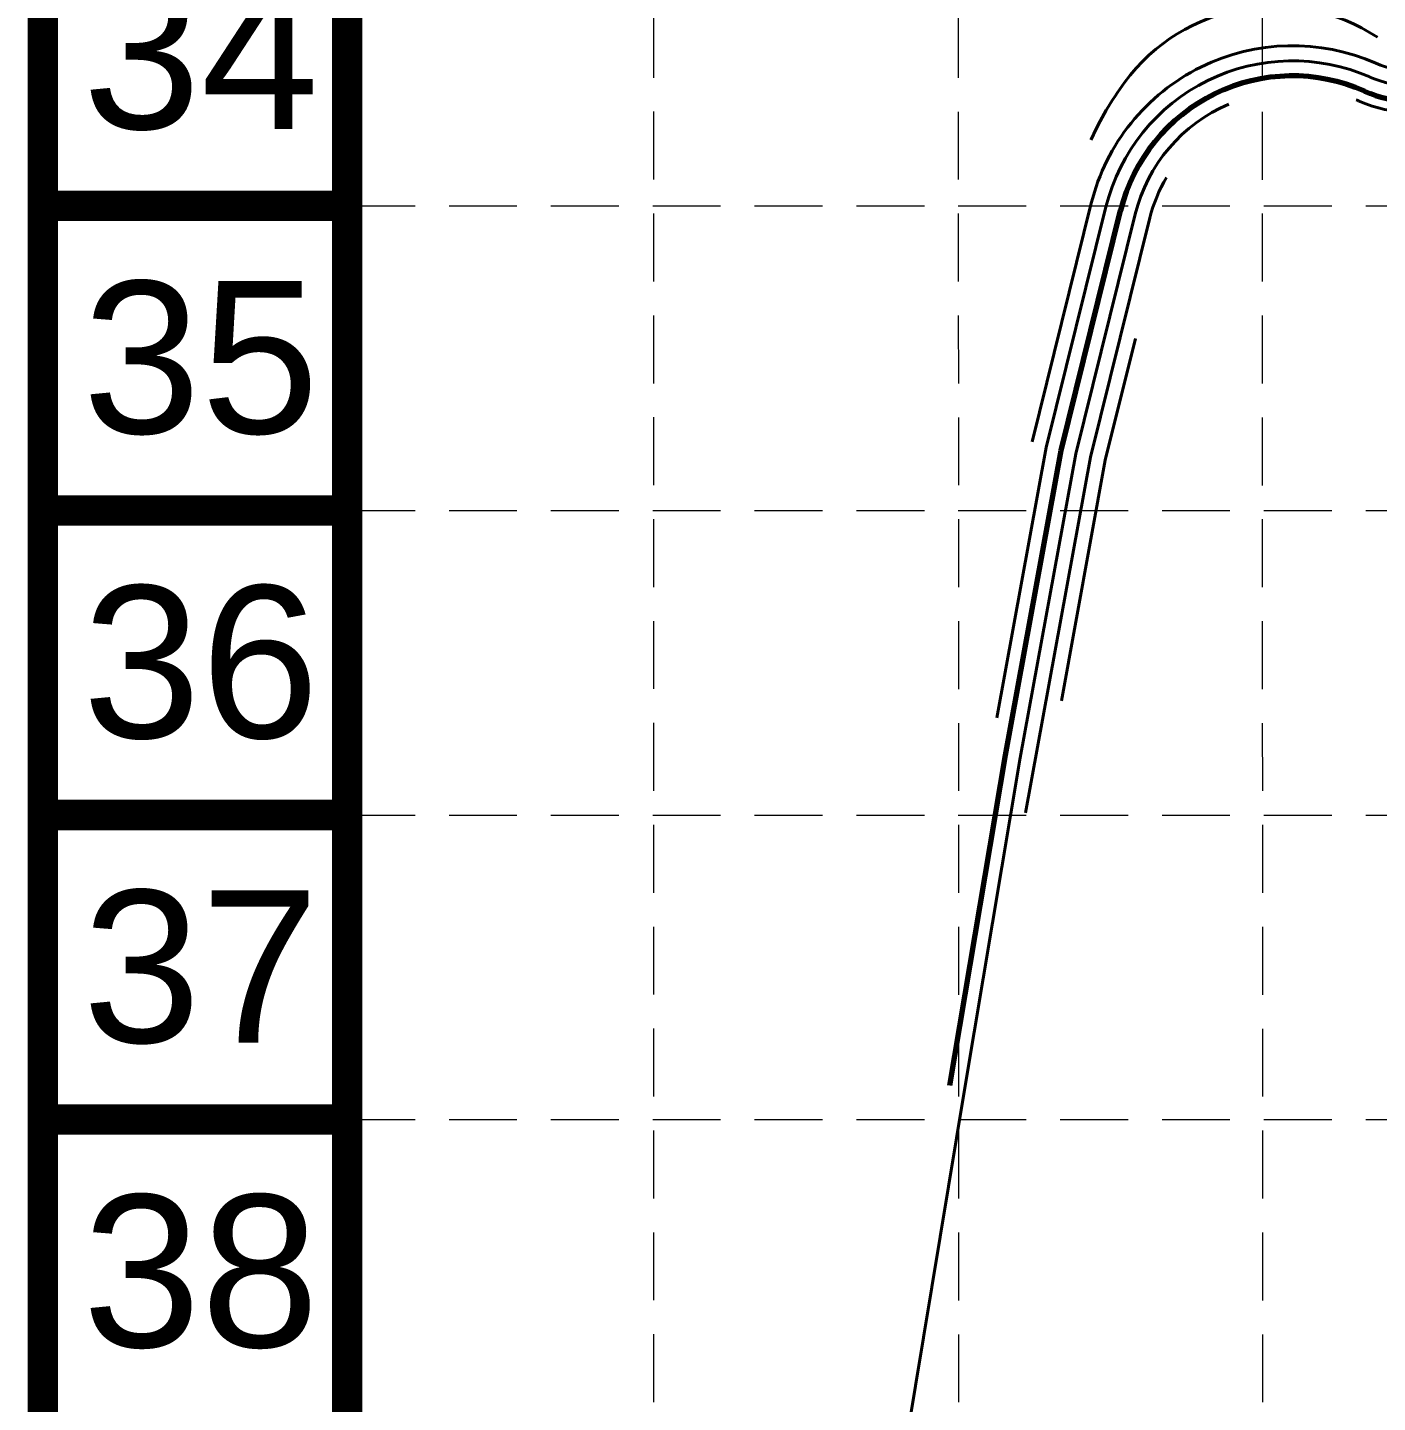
# Model space of a CAD drawing. Header units: feet. Extents: x 10084 to 13321, y 3329 to 8503.
# Drawn here: x 10084.5 to 10442.4, y 5356.9 to 5721.3 of the extents above; entities that cross this region are included whole.
import ezdxf
from ezdxf.enums import TextEntityAlignment as Align

# ---------------------------------------------------------------- set-up
doc = ezdxf.new("R2010")
doc.units = ezdxf.units.FT
doc.header["$LTSCALE"] = 40
doc.header["$MEASUREMENT"] = 0
doc.linetypes.add('DASHED', pattern=[0.75, 0.5, -0.25])
doc.linetypes.add('HIDDEN', pattern=[0.375, 0.25, -0.125])
for name, color, linetype in [('BASE', 7, 'Continuous'), ('GRID', 254, 'DASHED'), ('Level 1', 7, 'Continuous')]:
    doc.layers.add(name, color=color, linetype=linetype)
doc.styles.get("Standard").update_dxf_attribs({"font": 'ARIAL.TTF'})

msp = doc.modelspace()

# ---------------------------------------------------------------- linework, layer by layer
at = {"layer": 'BASE', "const_width": 8.07}
for points in [[(13316.92, 3333.45), (13316.92, 8498.87), (10088.53, 8498.87), (10088.53, 3333.45)], [(13236.21, 3414.16), (13236.21, 8418.16), (10169.24, 8418.16), (10169.24, 3414.16)]]:
    msp.add_lwpolyline(points, close=True, dxfattribs=at)
for points in [[(10169.24, 5674.03), (10088.53, 5674.03)], [(10169.24, 5593.32), (10088.53, 5593.32)], [(10169.24, 5512.61), (10088.53, 5512.61)], [(10169.24, 5431.9), (10088.53, 5431.9)]]:
    msp.add_lwpolyline(points, dxfattribs=at)
at = {"layer": 'GRID', "color": 252, "linetype": 'HIDDEN', "lineweight": 0, "ltscale": 1.8}
for p, q in [((10250.68, 3737.01), (10250.25, 8415.13)), ((10331.74, 3736.99), (10330.73, 8415.09)), ((10412.2, 3736.98), (10411.46, 8414.88)), ((10169.24, 5674.03), (13236.21, 5674.03)), ((10169.24, 5593.32), (13236.21, 5593.32)), ((10169.24, 5512.61), (13236.21, 5512.61)), ((10169.24, 5431.9), (13236.21, 5431.9))]:
    msp.add_line(p, q, dxfattribs=at)
at = {"layer": 'Level 1', "color": 5, "linetype": 'Continuous', "lineweight": 40}
for p, q in [((10350.82, 5611.55), (10366.49, 5674.72)), ((10354.57, 5610.02), (10370.37, 5673.76)), ((10362.39, 5608.33), (10378.14, 5671.83)), ((10366.3, 5607.49), (10382.02, 5670.87)), ((10370.21, 5606.65), (10378.21, 5638.9)), ((10341.47, 5538.4), (10354.57, 5610.02)), ((10347.65, 5527.75), (10362.39, 5608.33)), ((10349.06, 5513.19), (10366.3, 5607.49)), ((10358.55, 5542.85), (10370.21, 5606.65)), ((10332.95, 5440.31), (10347.65, 5527.75)), ((10315.19, 5332.98), (10332.95, 5440.31))]:
    msp.add_line(p, q, dxfattribs=at)
at = {"layer": 'Level 1', "color": 5, "linetype": 'Continuous', "lineweight": 70}
for p, q in [((10358.48, 5609.18), (10374.25, 5672.8)), ((10343.71, 5528.44), (10358.48, 5609.18)), ((10329, 5440.97), (10343.71, 5528.44))]:
    msp.add_line(p, q, dxfattribs=at)
at = {"layer": 'Level 1', "color": 5, "linetype": 'Continuous', "lineweight": 40, "extrusion": (0, 0, -1)}
for centre, radius, start, end in [((-10415.12, 5677.53), 49.38, 36.2987, 123.4795), ((-10453.93, 5739.36), 30, 252.4253, 293.621), ((-10444.6, 5655.88), 85.95, 24.5226, 36.2987)]:
    msp.add_arc(centre, radius, start, end, dxfattribs=at)
at = {"layer": 'Level 1', "color": 5, "linetype": 'Continuous', "lineweight": 40}
for centre, radius, start, end in [((10419.87, 5661.49), 55, 66.379, 166.0732), ((10419.87, 5661.49), 51, 66.3172, 166.0732), ((10452.41, 5735.66), 30, 246.3172, 290.5818), ((10419.87, 5661.49), 43, 113.1328, 166.0737), ((10419.87, 5661.49), 44, 66.0959, 67.5432), ((10451.07, 5731.88), 33, 246.0959, 293.7985), ((10419.87, 5661.49), 39, 149.008, 166.0725)]:
    msp.add_arc(centre, radius, start, end, dxfattribs=at)
at = {"layer": 'Level 1', "color": 5, "linetype": 'Continuous', "lineweight": 70}
for centre, radius, start, end in [((10419.87, 5661.49), 47, 66.0959, 166.0733), ((10451.07, 5731.88), 30, 246.0959, 293.7985)]:
    msp.add_arc(centre, radius, start, end, dxfattribs=at)

# ---------------------------------------------------------------- texts
at = {"layer": 'BASE'}
for s, p in [('34', (10130.43, 5714.63)), ('35', (10130.43, 5633.92)), ('36', (10130.43, 5553.21)), ('37', (10130.43, 5472.5)), ('38', (10130.43, 5391.79))]:
    msp.add_text(s, height=40.355, dxfattribs=at).set_placement(p, align=Align.MIDDLE_CENTER)

doc.saveas('drawing.dxf')
